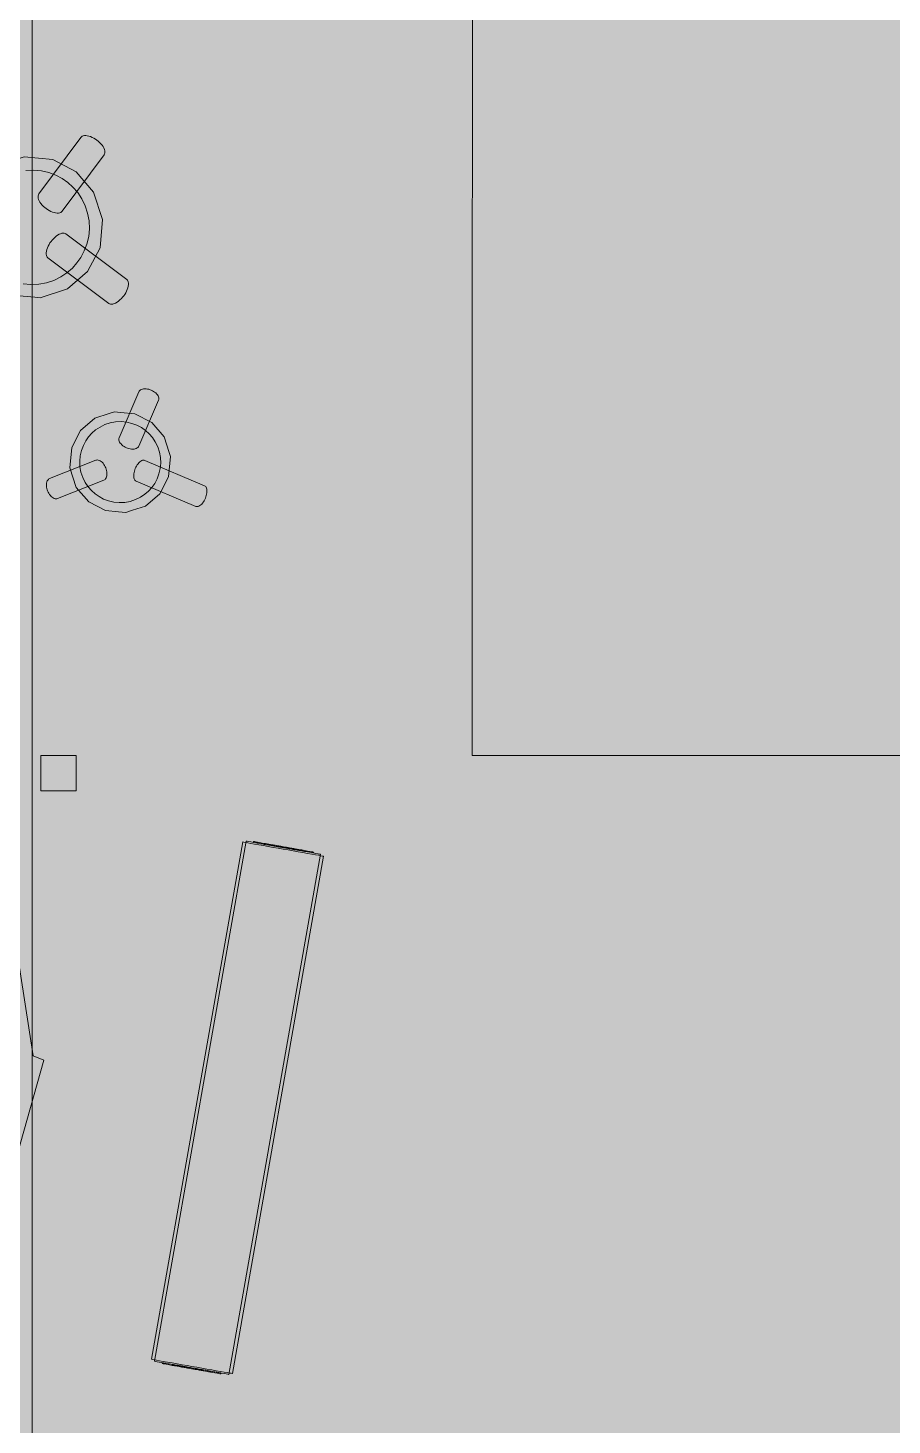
# Model space of a CAD drawing. Header units: millimetres. Extents: x -146962 to 322503, y -183624 to 284367.
# Drawn here: x 112282 to 115227, y 56718 to 61479 of the extents above; entities that cross this region are included whole.
import ezdxf

# ---------------------------------------------------------------- set-up
doc = ezdxf.new("R2010")
doc.units = ezdxf.units.MM
doc.layers.add('06_部屋の色', color=8, linetype='Continuous', lineweight=0)
doc.layers.add('30_敷地・外構', color=8, linetype='Continuous', lineweight=9)

msp = doc.modelspace()

# ---------------------------------------------------------------- hatches: boundary and pattern name
at = {"layer": '06_部屋の色', "true_color": 0xdde9cf}
msp.add_hatch(color=8, dxfattribs=at).paths.add_polyline_path([(83510.2, 29400.8), (83510.3, 31670.6), (83754.2, 32064.6), (83999.1, 32458.1), (84244.9, 32850.9), (84491.7, 33243.1), (84739.4, 33634.8), (84988.1, 34025.8), (85237.8, 34416.3), (85488.3, 34806.1), (85739.9, 35195.3), (85992.4, 35583.9), (86245.8, 35971.8), (86500.2, 36359.2), (86755.5, 36745.9), (87011.8, 37132), (87269, 37517.5), (87527.2, 37902.4), (87786.3, 38286.6), (88046.3, 38670.2), (88307.2, 39053.2), (88569.1, 39435.5), (88832, 39817.2), (89095.7, 40198.2), (89360.4, 40578.6), (89626, 40958.3), (89892.5, 41337.4), (90160, 41715.9), (90428.4, 42093.7), (90697.7, 42470.8), (90967.9, 42847.3), (91239, 43223.1), (91511.1, 43598.3), (91784.1, 43972.8), (92058, 44346.6), (92332.7, 44719.7), (92608.4, 45092.2), (92885.1, 45464), (93162.6, 45835.2), (93441, 46205.6), (93720.3, 46575.4), (94000.5, 46944.5), (94281.7, 47312.9), (94563.7, 47680.6), (94846.6, 48047.7), (95130.4, 48414), (95415.1, 48779.7), (95700.7, 49144.6), (95987.2, 49508.9), (96274.5, 49872.4), (96562.8, 50235.3), (96851.9, 50597.4), (97142, 50958.9), (97432.9, 51319.6), (97724.6, 51679.7), (98017.3, 52039), (98310.8, 52397.6), (98605.2, 52755.5), (98900.5, 53112.6), (99196.7, 53469.1), (99493.7, 53824.8), (99791.6, 54179.8), (100090.3, 54534), (100389.9, 54887.6), (100690.4, 55240.4), (100991.8, 55592.4), (101293.9, 55943.8), (101597, 56294.4), (101900.9, 56644.2), (102205.6, 56993.3), (102511.3, 57341.7), (102817.7, 57689.3), (103125, 58036.2), (103433.2, 58382.3), (103742.1, 58727.7), (104052, 59072.3), (104362.6, 59416.2), (104674.1, 59759.3), (104986.5, 60101.6), (105299.7, 60443.2), (105613.7, 60784), (105928.5, 61124.1), (106244.2, 61463.4), (106560.7, 61801.9), (106878, 62139.6), (107196.1, 62476.6), (107515.1, 62812.7), (107834.9, 63148.1), (108155.5, 63482.8), (108476.9, 63816.6), (108799.1, 64149.7), (109122.2, 64481.9), (109446, 64813.4), (109770.7, 65144.1), (110096.1, 65474), (110422.4, 65803.1), (110749.4, 66131.4), (111077.3, 66458.9), (111406, 66785.6), (111735.4, 67111.5), (112065.7, 67436.6), (112396.7, 67760.9), (112728.6, 68084.4), (113061.2, 68407.1), (113394.6, 68728.9), (113728.8, 69050), (114063.8, 69370.2), (114399.5, 69689.6), (114736, 70008.2), (115073.4, 70326), (115411.4, 70642.9), (115750.3, 70959.1), (116089.9, 71274.4), (116430.3, 71588.8), (116771.5, 71902.5), (117113.4, 72215.3), (117456.1, 72527.2), (117799.5, 72838.4), (118596.9, 72838.3), (118594.5, 29398.9)])

# ---------------------------------------------------------------- linework, layer by layer
at = {"layer": '30_敷地・外構'}
for points in [[(112296.5, 65099.2), (117496.5, 65099), (117495.8, 54099), (112295.8, 54099.2), (112296.5, 65099.2)], [(113796.3, 62799.2), (117196.3, 62799), (117196.1, 58999), (113796.1, 58999.2), (113796.3, 62799.2)], [(112463.9, 61107.9), (112466.7, 61109.7), (112470.1, 61111.1), (112474.3, 61111.9), (112479, 61112), (112484.1, 61111.5), (112489.7, 61110.3), (112495.3, 61108.4), (112501, 61106), (112506.5, 61103.2), (112511.8, 61100), (112516.7, 61096.6), (112521.4, 61092.9), (112525.9, 61088.8), (112530.3, 61084.4), (112534.2, 61079.6), (112537.6, 61074.7), (112540.4, 61069.8), (112542.4, 61065), (112543.6, 61060.5), (112544.1, 61056.3), (112543.8, 61052.6), (112542.8, 61049.4), (112541.3, 61046.7), (112398.5, 60854.1), (112396.4, 60851.9), (112393.6, 60850), (112390.1, 60848.6), (112386, 60847.9), (112381.3, 60847.7), (112376.1, 60848.3), (112370.6, 60849.5), (112364.9, 60851.3), (112359.3, 60853.7), (112353.7, 60856.5), (112348.4, 60859.7), (112343.6, 60863.1), (112338.9, 60866.8), (112334.3, 60870.9), (112330, 60875.4), (112326.1, 60880.1), (112322.7, 60885), (112319.9, 60889.9), (112317.9, 60894.7), (112316.6, 60899.3), (112316.2, 60903.5), (112316.5, 60907.2), (112317.5, 60910.4), (112319, 60913.1), (112461.8, 61105.6), (112463.9, 61107.9)], [(112065.1, 60869.5), (112065.1, 60869.5), (112107.2, 60949.6), (112175.8, 61008.6), (112268.9, 61039.2), (112366.4, 61030.3), (112446.6, 60988.2), (112505.6, 60919.6), (112536.2, 60826.6), (112527.3, 60729), (112485.2, 60648.9), (112416.6, 60589.9), (112323.6, 60559.3), (112305.2, 60561), (112226, 60568.2), (112145.9, 60610.2), (112086.9, 60678.9), (112056.3, 60771.9), (112056.3, 60771.9), (112058.8, 60800), (112065.1, 60869.5), (112065.1, 60869.5)], [(112274.1, 60993), (112301, 60994.2), (112327.5, 60991.7), (112352.9, 60985.8), (112376.7, 60976.9), (112398.4, 60965.4), (112417.6, 60951.9), (112435.1, 60936.1), (112451.2, 60917.6), (112465.3, 60896.5), (112476.7, 60873), (112485.1, 60847.7), (112490, 60821.3), (112491.2, 60794.5), (112488.7, 60768), (112482.8, 60742.6), (112473.8, 60718.8), (112462.3, 60697.1), (112448.8, 60677.9), (112433.1, 60660.4), (112414.6, 60644.3), (112393.4, 60630.2), (112370, 60618.7), (112344.7, 60610.4), (112318.3, 60605.5), (112291.5, 60604.3), (112265, 60606.8)], [(112344, 60712.9), (112344.7, 60718.1), (112346, 60723.7), (112348, 60729.5), (112350.5, 60735.3), (112353.5, 60740.9), (112356.8, 60746.3), (112360.3, 60751.3), (112364.1, 60756.1), (112368.4, 60760.7), (112372.9, 60765.2), (112377.8, 60769.2), (112382.7, 60772.8), (112387.7, 60775.7), (112392.5, 60777.8), (112397.1, 60779.1), (112401.2, 60779.6), (112404.9, 60779.4), (112408.1, 60778.5), (112410.7, 60777), (112618.5, 60621.5), (112620.7, 60619.4), (112622.4, 60616.6), (112623.7, 60613.2), (112624.3, 60609), (112624.4, 60604.3), (112623.7, 60599.1), (112622.3, 60593.5), (112620.3, 60587.7), (112617.8, 60581.9), (112614.8, 60576.3), (112611.5, 60570.9), (112608, 60565.9), (112604.2, 60561.1), (112600, 60556.5), (112595.4, 60552), (112590.6, 60547.9), (112585.6, 60544.4), (112580.6, 60541.5), (112575.8, 60539.4), (112571.3, 60538.1), (112567.1, 60537.6), (112563.4, 60537.8), (112560.2, 60538.7), (112557.6, 60540.2), (112349.9, 60695.7), (112347.7, 60697.8), (112345.9, 60700.5), (112344.6, 60704), (112344, 60708.2), (112344, 60712.9)], [(112663, 60243.6), (112665.4, 60245.5), (112668.3, 60247.1), (112671.8, 60248.2), (112675.7, 60249), (112679.9, 60249.3), (112684.4, 60249.1), (112688.9, 60248.5), (112693.4, 60247.5), (112697.7, 60246.2), (112701.8, 60244.6), (112705.8, 60242.7), (112709.7, 60240.5), (112713.5, 60237.9), (112717.1, 60235), (112720.3, 60231.9), (112723, 60228.6), (112725.1, 60225.3), (112726.7, 60222), (112727.5, 60218.7), (112727.8, 60215.7), (112727.6, 60212.9), (112726.8, 60210.5), (112659.3, 60053.7), (112658, 60051.4), (112656.2, 60049.3), (112653.8, 60047.5), (112650.8, 60045.9), (112647.4, 60044.7), (112643.5, 60044), (112639.2, 60043.7), (112634.8, 60043.9), (112630.2, 60044.5), (112625.8, 60045.5), (112621.4, 60046.8), (112617.3, 60048.4), (112613.4, 60050.3), (112609.4, 60052.5), (112605.6, 60055.1), (112602.1, 60058), (112598.9, 60061.1), (112596.2, 60064.4), (112594, 60067.7), (112592.5, 60071), (112591.6, 60074.2), (112591.3, 60077.3), (112591.6, 60080), (112592.4, 60082.5), (112659.9, 60239.3), (112661.2, 60241.5), (112663, 60243.6)], [(112559, 60164.8), (112576.6, 60170.6), (112597.6, 60168.7), (112646.3, 60164.3), (112703.6, 60134.2), (112745.7, 60085.2), (112745.7, 60085.2), (112763.3, 60031.7), (112767.6, 60018.8), (112761.2, 59949.1), (112731.2, 59891.8), (112682.2, 59849.7), (112637.9, 59835.1), (112615.7, 59827.8), (112590.4, 59830.1), (112546, 59834.2), (112488.8, 59864.2), (112446.6, 59913.2), (112424.8, 59979.7), (112431.1, 60049.4), (112461.2, 60106.6), (112510.2, 60148.8), (112559, 60164.8)], [(112478.6, 60071.5), (112488.2, 60085.1), (112499.3, 60097.5), (112512.4, 60108.9), (112527.4, 60118.9), (112544, 60127), (112561.9, 60132.9), (112580.5, 60136.3), (112599.5, 60137.2), (112618.3, 60135.4), (112636.3, 60131.3), (112653.1, 60124.9), (112668.5, 60116.8), (112682.1, 60107.2), (112694.5, 60096.1), (112705.8, 60083), (112715.8, 60068), (112723.9, 60051.4), (112729.8, 60033.5), (112733.3, 60014.9), (112734.1, 59995.9), (112732.4, 59977.1), (112728.2, 59959.1), (112721.9, 59942.3), (112713.7, 59926.9), (112704.2, 59913.3), (112693, 59900.9), (112679.9, 59889.6), (112665, 59879.6), (112648.4, 59871.5), (112630.5, 59865.6), (112611.8, 59862.1), (112592.8, 59861.3), (112574.1, 59863), (112556, 59867.2), (112539.2, 59873.5), (112523.9, 59881.7), (112510.3, 59891.2), (112497.9, 59902.4), (112486.5, 59915.5), (112476.5, 59930.4), (112468.4, 59947), (112462.5, 59964.9), (112459.1, 59983.6), (112458.2, 60002.6), (112460, 60021.3), (112464.1, 60039.4), (112470.5, 60056.2), (112478.6, 60071.5)], [(112344.9, 59923.5), (112345.3, 59927.8), (112346.2, 59931.7), (112347.5, 59935.2), (112349.2, 59938.2), (112351.2, 59940.5), (112353.4, 59942.3), (112355.7, 59943.5), (112512.9, 60005.8), (112515.4, 60006.5), (112518.3, 60006.7), (112521.3, 60006.4), (112524.6, 60005.4), (112527.9, 60003.8), (112531.3, 60001.5), (112534.5, 59998.7), (112537.6, 59995.4), (112540.4, 59991.7), (112542.9, 59987.8), (112545, 59983.7), (112546.8, 59979.7), (112548.3, 59975.5), (112549.5, 59971.1), (112550.4, 59966.5), (112550.8, 59961.9), (112550.9, 59957.4), (112550.4, 59953.1), (112549.5, 59949.2), (112548.2, 59945.7), (112546.6, 59942.8), (112544.6, 59940.4), (112542.4, 59938.6), (112540, 59937.4), (112382.9, 59875.1), (112380.3, 59874.4), (112377.5, 59874.2), (112374.4, 59874.5), (112371.2, 59875.5), (112367.8, 59877.1), (112364.5, 59879.4), (112361.2, 59882.2), (112358.2, 59885.5), (112355.4, 59889.2), (112352.9, 59893.1), (112350.7, 59897.2), (112348.9, 59901.2), (112347.5, 59905.4), (112346.2, 59909.8), (112345.4, 59914.4), (112344.9, 59919), (112344.9, 59923.5)], [(112642.2, 59950.3), (112642.2, 59954.6), (112642.6, 59959.2), (112643.3, 59963.9), (112644.5, 59968.6), (112645.9, 59973.1), (112647.6, 59977.4), (112649.5, 59981.6), (112651.8, 59985.8), (112654.3, 59989.9), (112657.2, 59993.7), (112660.2, 59997.2), (112663.3, 60000.2), (112666.5, 60002.6), (112669.6, 60004.4), (112672.6, 60005.5), (112675.4, 60006), (112677.9, 60005.9), (112680.2, 60005.2), (112883.8, 59919), (112885.8, 59917.8), (112887.6, 59916.1), (112889.2, 59913.7), (112890.5, 59910.8), (112891.4, 59907.3), (112891.8, 59903.4), (112891.9, 59899), (112891.5, 59894.4), (112890.7, 59889.7), (112889.5, 59885.1), (112888.1, 59880.5), (112886.4, 59876.2), (112884.5, 59872), (112882.2, 59867.9), (112879.7, 59863.8), (112876.9, 59859.9), (112873.8, 59856.5), (112870.7, 59853.5), (112867.5, 59851.1), (112864.4, 59849.3), (112861.4, 59848.2), (112858.6, 59847.7), (112856.1, 59847.8), (112853.9, 59848.4), (112650.3, 59934.7), (112648.3, 59935.9), (112646.4, 59937.6), (112644.8, 59939.9), (112643.6, 59942.9), (112642.7, 59946.3), (112642.2, 59950.3)], [(110368.2, 58929.6), (110367.5, 58956.9), (110778, 59147.3), (110813.7, 59111.7), (110817.3, 59158.1), (111297.7, 59165.7), (111529.2, 59109.5), (111533.1, 59095.7), (111735.4, 58980.6), (111923.8, 58839.4), (111946.3, 58840.8), (112216.3, 58463.6), (112180.9, 58432.4), (112227.7, 58438.6), (112299, 57975.6), (112335.8, 57961.4), (111781.7, 55997.9)], [(112386.1, 58999.2), (112396.1, 58999.2), (112406.1, 58999.2), (112416.1, 58999.2), (112426.1, 58999.2), (112446.1, 58999.2), (112446.1, 58989.2), (112446.1, 58979.2), (112446.1, 58969.2), (112446.1, 58959.2), (112446.1, 58949.2), (112446.1, 58939.2), (112446.1, 58929.2), (112446.1, 58919.2), (112446.1, 58909.2), (112446.1, 58899.2), (112446.1, 58879.2), (112436.1, 58879.2), (112426.1, 58879.2), (112416.1, 58879.2), (112396.1, 58879.2), (112376.1, 58879.2), (112356.1, 58879.2), (112346.1, 58879.2), (112336.1, 58879.2), (112326.1, 58879.2), (112326.1, 58889.2), (112326.1, 58899.2), (112326.1, 58929.2), (112326.1, 58939.2), (112326.1, 58959.2), (112326.1, 58969.2), (112326.1, 58979.2), (112326.1, 58989.2), (112326.1, 58999.2), (112336.1, 58999.2), (112356.1, 58999.2), (112366.1, 58999.2), (112386.1, 58999.2)], [(113031.3, 58701.9), (113041.6, 58700.1), (113054, 58697.9), (113068.4, 58695.4), (113084.1, 58692.6), (113100.8, 58689.7), (113117.9, 58686.6), (113134.9, 58683.6), (113151.5, 58680.7), (113168.1, 58677.8), (113185.2, 58674.8), (113202.3, 58671.7), (113219, 58668.8), (113234.7, 58666), (113249, 58663.5), (113261.5, 58661.3), (113271.8, 58659.4), (113279.7, 58658), (113285.2, 58657), (113288.4, 58656.5), (113289.4, 58656.3), (112978.5, 56893.5), (112977.5, 56893.7), (112974.3, 56894.2), (112968.8, 56895.2), (112960.8, 56896.5), (112950.5, 56898.4), (112938.1, 56900.5), (112923.7, 56903.1), (112908, 56905.8), (112891.3, 56908.8), (112874.2, 56911.8), (112857.2, 56914.8), (112840.6, 56917.7), (112824, 56920.6), (112806.9, 56923.6), (112789.8, 56926.7), (112773.1, 56929.6), (112757.4, 56932.4), (112743.1, 56934.9), (112730.6, 56937.1), (112720.3, 56939), (112712.4, 56940.4), (112706.9, 56941.4), (112703.7, 56941.9), (112702.7, 56942.1), (113013.6, 58704.9), (113014.6, 58704.8), (113017.8, 58704.2), (113023.3, 58703.3), (113031.3, 58701.9)], [(113034.5, 58706.4), (113041.7, 58705.1), (113051.2, 58703.4), (113062.7, 58701.4), (113075.9, 58699.1), (113090.4, 58696.6), (113105.7, 58693.9), (113121.4, 58691.1), (113137.1, 58688.3), (113152.4, 58685.6), (113167.7, 58682.9), (113183.4, 58680.2), (113199.1, 58677.4), (113214.4, 58674.7), (113228.9, 58672.1), (113242.1, 58669.8), (113253.6, 58667.7), (113263, 58666.1), (113270.3, 58664.8), (113275.4, 58663.9), (113278.3, 58663.3), (113279.2, 58663.2), (112966.6, 56890.5), (112965.6, 56890.7), (112962.7, 56891.2), (112957.6, 56892.1), (112950.3, 56893.3), (112940.9, 56895), (112929.4, 56897), (112916.2, 56899.3), (112901.7, 56901.9), (112886.4, 56904.6), (112870.7, 56907.3), (112855, 56910.1), (112839.7, 56912.8), (112824.4, 56915.5), (112808.7, 56918.3), (112793, 56921), (112777.7, 56923.7), (112763.2, 56926.3), (112750, 56928.6), (112738.5, 56930.7), (112729.1, 56932.4), (112721.8, 56933.7), (112716.7, 56934.6), (112713.8, 56935.1), (112712.9, 56935.3), (113025.5, 58707.9), (113026.5, 58707.7), (113029.4, 58707.2), (113034.5, 58706.4)], [(113063.6, 58704.3), (113071.2, 58702.9), (113080.5, 58701.3), (113091.1, 58699.4), (113102.8, 58697.4), (113115.2, 58695.2), (113127.9, 58693), (113140.6, 58690.7), (113152.9, 58688.6), (113165.2, 58686.4), (113177.9, 58684.1), (113190.6, 58681.9), (113203, 58679.7), (113214.7, 58677.6), (113225.3, 58675.8), (113234.6, 58674.1), (113242.2, 58672.8), (113248.1, 58671.7), (113252.2, 58671), (113254.6, 58670.6), (113255.3, 58670.4), (113254.8, 58667.5), (113254, 58667.6), (113251.7, 58668), (113247.6, 58668.7), (113241.7, 58669.7), (113234.1, 58671.1), (113224.8, 58672.7), (113214.1, 58674.6), (113202.5, 58676.6), (113190.1, 58678.8), (113177.4, 58681), (113164.7, 58683.3), (113152.4, 58685.4), (113140, 58687.6), (113127.4, 58689.9), (113114.7, 58692.1), (113102.3, 58694.3), (113090.6, 58696.4), (113080, 58698.2), (113070.7, 58699.9), (113063, 58701.2), (113057.2, 58702.3), (113053.1, 58703), (113050.7, 58703.4), (113050, 58703.6), (113050.5, 58706.5), (113051.2, 58706.4), (113053.6, 58706), (113057.7, 58705.3), (113063.6, 58704.3)], [(113091.6, 58699.3), (113095.4, 58698.7), (113100.3, 58697.8), (113106.3, 58696.7), (113113.1, 58695.5), (113120.6, 58694.2), (113128.6, 58692.8), (113136.8, 58691.4), (113145, 58689.9), (113152.9, 58688.5), (113160.9, 58687.1), (113169, 58685.7), (113177.2, 58684.2), (113185.2, 58682.8), (113192.7, 58681.5), (113199.6, 58680.3), (113205.5, 58679.2), (113210.5, 58678.4), (113214.3, 58677.7), (113216.9, 58677.2), (113218.4, 58676.9), (113218.4, 58676.9), (113217.9, 58674), (113216.4, 58674.2), (113213.7, 58674.7), (113209.9, 58675.3), (113205, 58676.2), (113199, 58677.3), (113192.2, 58678.5), (113184.6, 58679.8), (113176.7, 58681.2), (113168.5, 58682.6), (113160.3, 58684.1), (113152.4, 58685.5), (113144.4, 58686.9), (113136.3, 58688.3), (113128.1, 58689.8), (113120.1, 58691.2), (113112.6, 58692.5), (113105.7, 58693.7), (113099.8, 58694.8), (113094.8, 58695.7), (113091, 58696.3), (113088.4, 58696.8), (113086.9, 58697.1), (113087.4, 58700), (113087.4, 58700), (113088.9, 58699.8), (113091.6, 58699.3)], [(113112.5, 58692.6), (113112.5, 58692.6), (113113, 58695.5), (113114, 58695.4), (113115.6, 58695.1), (113117.9, 58694.7), (113120.9, 58694.1), (113124.5, 58693.5), (113128.7, 58692.8), (113133.3, 58692), (113138.1, 58691.1), (113143.1, 58690.2), (113148.1, 58689.4), (113152.9, 58688.5), (113157.7, 58687.7), (113162.7, 58686.8), (113167.7, 58685.9), (113172.5, 58685), (113177.1, 58684.2), (113181.3, 58683.5), (113184.9, 58682.8), (113187.9, 58682.3), (113190.2, 58681.9), (113191.8, 58681.6), (113192.8, 58681.5), (113192.8, 58681.4), (113192.2, 58678.5), (113191.3, 58678.6), (113189.7, 58678.9), (113187.4, 58679.3), (113184.4, 58679.9), (113180.8, 58680.5), (113176.6, 58681.2), (113172, 58682), (113167.2, 58682.9), (113162.2, 58683.8), (113157.2, 58684.6), (113152.4, 58685.5), (113147.5, 58686.3), (113142.6, 58687.2), (113137.6, 58688.1), (113132.7, 58689), (113128.2, 58689.8), (113124, 58690.5), (113120.4, 58691.2), (113117.4, 58691.7), (113115, 58692.1), (113113.4, 58692.4), (113112.5, 58692.6)], [(112752.8, 56928.3), (112760.3, 56926.9), (112769.3, 56925.4), (112779.6, 56923.5), (112791, 56921.5), (112803.1, 56919.4), (112815.4, 56917.3), (112827.7, 56915.1), (112839.7, 56913), (112851.7, 56910.9), (112864, 56908.7), (112876.4, 56906.5), (112888.4, 56904.4), (112899.8, 56902.4), (112910.2, 56900.5), (112919.2, 56898.9), (112926.6, 56897.6), (112932.3, 56896.6), (112936.3, 56895.9), (112938.6, 56895.5), (112939.3, 56895.3), (112938.8, 56892.4), (112938.1, 56892.5), (112935.8, 56892.9), (112931.8, 56893.6), (112926.1, 56894.6), (112918.6, 56895.9), (112909.6, 56897.5), (112899.3, 56899.3), (112887.9, 56901.3), (112875.9, 56903.4), (112863.5, 56905.6), (112851.2, 56907.7), (112839.2, 56909.9), (112827.2, 56912), (112814.9, 56914.1), (112802.5, 56916.3), (112790.5, 56918.5), (112779.1, 56920.5), (112768.7, 56922.3), (112759.7, 56923.9), (112752.3, 56925.2), (112746.6, 56926.2), (112742.6, 56927), (112740.3, 56927.4), (112739.6, 56927.5), (112740.1, 56930.5), (112740.8, 56930.3), (112743.1, 56929.9), (112747.1, 56929.3), (112752.8, 56928.3)], [(112777.8, 56923.8), (112781.6, 56923.2), (112786.6, 56922.3), (112792.6, 56921.2), (112799.6, 56920), (112807.2, 56918.7), (112815.2, 56917.3), (112823.5, 56915.8), (112831.7, 56914.4), (112839.7, 56912.9), (112847.7, 56911.5), (112856, 56910.1), (112864.2, 56908.6), (112872.3, 56907.2), (112879.9, 56905.8), (112886.8, 56904.6), (112892.8, 56903.6), (112897.8, 56902.7), (112901.6, 56902), (112904.3, 56901.5), (112905.8, 56901.2), (112905.3, 56898.3), (112905.3, 56898.3), (112903.8, 56898.5), (112901.1, 56899), (112897.3, 56899.7), (112892.3, 56900.5), (112886.3, 56901.6), (112879.4, 56902.8), (112871.7, 56904.1), (112863.7, 56905.6), (112855.4, 56907), (112847.2, 56908.5), (112839.2, 56909.9), (112831.2, 56911.3), (112822.9, 56912.7), (112814.7, 56914.2), (112806.6, 56915.6), (112799, 56917), (112792.1, 56918.2), (112786.1, 56919.3), (112781.1, 56920.2), (112777.3, 56920.8), (112774.6, 56921.3), (112773.1, 56921.6), (112773.6, 56924.5), (112773.6, 56924.6), (112775.1, 56924.3), (112777.8, 56923.8)], [(112803.6, 56919.3), (112805.1, 56919), (112807.2, 56918.6), (112810, 56918.1), (112813.4, 56917.6), (112817.2, 56916.9), (112821.5, 56916.1), (112826, 56915.3), (112830.6, 56914.5), (112835.2, 56913.7), (112839.7, 56912.9), (112844.2, 56912.1), (112848.8, 56911.3), (112853.4, 56910.5), (112857.9, 56909.7), (112862.2, 56908.9), (112866.1, 56908.3), (112869.4, 56907.7), (112872.2, 56907.2), (112874.4, 56906.8), (112875.8, 56906.5), (112876.7, 56906.4), (112876.2, 56903.4), (112875.3, 56903.6), (112873.8, 56903.8), (112871.7, 56904.2), (112868.9, 56904.7), (112865.5, 56905.3), (112861.7, 56905.9), (112857.4, 56906.7), (112852.9, 56907.5), (112848.3, 56908.3), (112843.7, 56909.1), (112839.2, 56909.9), (112834.7, 56910.7), (112830.1, 56911.5), (112825.5, 56912.3), (112821, 56913.1), (112816.7, 56913.9), (112812.9, 56914.6), (112809.5, 56915.2), (112806.7, 56915.7), (112804.6, 56916), (112803.1, 56916.3), (112802.2, 56916.5), (112802.7, 56919.4), (112803.6, 56919.3)]]:
    msp.add_lwpolyline(points, dxfattribs=at)

doc.saveas('drawing.dxf')
